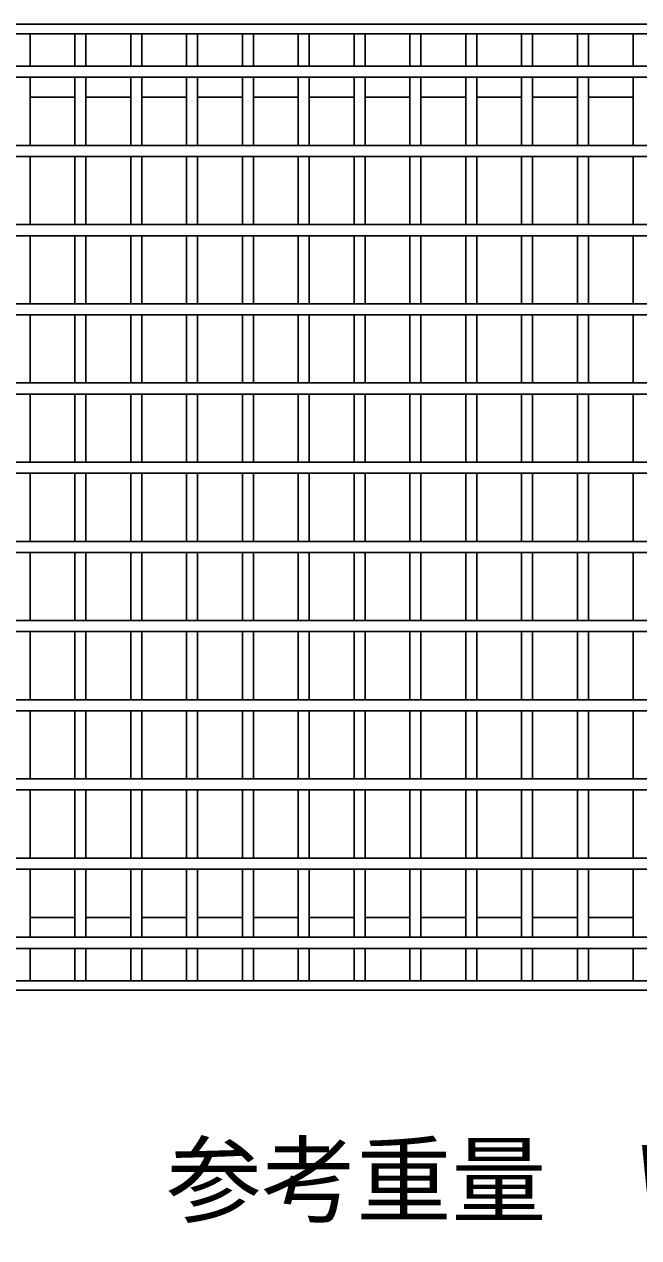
# Model space of a CAD drawing. Units: millimetres, scale not verified. Extents: x -25200 to 25200, y -8910 to 8910.
# Drawn here: x -19229 to -18840, y -4767 to -4001 of the extents above; entities that cross this region are included whole.
import ezdxf
from ezdxf.enums import TextEntityAlignment as Align

# ---------------------------------------------------------------- set-up
doc = ezdxf.new("R2010")
doc.units = ezdxf.units.MM
doc.header["$LTSCALE"] = 30
doc.layers.add('0-0_DIM', color=7, linetype='Continuous', lineweight=25)
doc.layers.add('0-2_HATCH', color=6, linetype='Continuous', lineweight=25)
doc.styles.add('ＭＳ ゴシック', font='')
doc.styles.get('ＭＳ ゴシック').set_extended_font_data('MS Gothic')

msp = doc.modelspace()

# ---------------------------------------------------------------- linework, layer by layer
at = {"layer": '0-2_HATCH'}
for p, q in [((-18448.8, -4001.05), (-19443.8, -4001.05)), ((-18448.8, -4007.05), (-19443.8, -4007.05)), ((-19225.08, -4007.05), (-19225.08, -4027.55)), ((-19196.8, -4007.05), (-19196.8, -4027.55)), ((-19189.8, -4007.05), (-19189.8, -4027.55)), ((-19161.51, -4007.05), (-19161.51, -4027.55)), ((-19154.51, -4007.05), (-19154.51, -4027.55)), ((-19126.22, -4007.05), (-19126.22, -4027.55)), ((-19119.22, -4007.05), (-19119.22, -4027.55)), ((-19090.94, -4007.05), (-19090.94, -4027.55)), ((-19083.94, -4007.05), (-19083.94, -4027.55)), ((-19055.65, -4007.05), (-19055.65, -4027.55)), ((-19048.65, -4007.05), (-19048.65, -4027.55)), ((-19020.37, -4007.05), (-19020.37, -4027.55)), ((-19013.37, -4007.05), (-19013.37, -4027.55)), ((-18985.08, -4007.05), (-18985.08, -4027.55)), ((-18978.08, -4007.05), (-18978.08, -4027.55)), ((-18949.8, -4007.05), (-18949.8, -4027.55)), ((-18942.8, -4007.05), (-18942.8, -4027.55)), ((-18914.51, -4007.05), (-18914.51, -4027.55)), ((-18907.51, -4007.05), (-18907.51, -4027.55)), ((-18879.22, -4007.05), (-18879.22, -4027.55)), ((-18872.22, -4007.05), (-18872.22, -4027.55)), ((-18843.94, -4007.05), (-18843.94, -4027.55)), ((-18448.8, -4027.55), (-19443.8, -4027.55)), ((-19443.8, -4034.55), (-18448.8, -4034.55)), ((-19225.08, -4077.55), (-19225.08, -4034.55)), ((-19196.8, -4077.55), (-19196.8, -4034.55)), ((-19189.8, -4077.55), (-19189.8, -4034.55)), ((-19161.51, -4077.55), (-19161.51, -4034.55)), ((-19154.51, -4077.55), (-19154.51, -4034.55)), ((-19126.22, -4077.55), (-19126.22, -4034.55)), ((-19119.22, -4077.55), (-19119.22, -4034.55)), ((-19090.94, -4077.55), (-19090.94, -4034.55)), ((-19083.94, -4077.55), (-19083.94, -4034.55)), ((-19055.65, -4077.55), (-19055.65, -4034.55)), ((-19048.65, -4077.55), (-19048.65, -4034.55)), ((-19020.37, -4077.55), (-19020.37, -4034.55)), ((-19013.37, -4077.55), (-19013.37, -4034.55)), ((-18985.08, -4077.55), (-18985.08, -4034.55)), ((-18978.08, -4077.55), (-18978.08, -4034.55)), ((-18949.8, -4077.55), (-18949.8, -4034.55)), ((-18942.8, -4077.55), (-18942.8, -4034.55)), ((-18914.51, -4077.55), (-18914.51, -4034.55)), ((-18907.51, -4077.55), (-18907.51, -4034.55)), ((-18879.22, -4077.55), (-18879.22, -4034.55)), ((-18872.22, -4077.55), (-18872.22, -4034.55)), ((-18843.94, -4077.55), (-18843.94, -4034.55)), ((-19196.8, -4047.05), (-19225.08, -4047.05)), ((-19161.51, -4047.05), (-19189.8, -4047.05)), ((-19126.22, -4047.05), (-19154.51, -4047.05)), ((-19090.94, -4047.05), (-19119.22, -4047.05)), ((-19055.65, -4047.05), (-19083.94, -4047.05)), ((-19020.37, -4047.05), (-19048.65, -4047.05)), ((-18985.08, -4047.05), (-19013.37, -4047.05)), ((-18949.8, -4047.05), (-18978.08, -4047.05)), ((-18914.51, -4047.05), (-18942.8, -4047.05)), ((-18879.22, -4047.05), (-18907.51, -4047.05)), ((-18843.94, -4047.05), (-18872.22, -4047.05)), ((-18448.8, -4077.55), (-19443.8, -4077.55)), ((-19443.8, -4084.55), (-18448.8, -4084.55)), ((-19225.08, -4127.55), (-19225.08, -4084.55)), ((-19196.8, -4127.55), (-19196.8, -4084.55)), ((-19189.8, -4127.55), (-19189.8, -4084.55)), ((-19161.51, -4127.55), (-19161.51, -4084.55)), ((-19154.51, -4127.55), (-19154.51, -4084.55)), ((-19126.22, -4127.55), (-19126.22, -4084.55)), ((-19119.22, -4127.55), (-19119.22, -4084.55)), ((-19090.94, -4127.55), (-19090.94, -4084.55)), ((-19083.94, -4127.55), (-19083.94, -4084.55)), ((-19055.65, -4127.55), (-19055.65, -4084.55)), ((-19048.65, -4127.55), (-19048.65, -4084.55)), ((-19020.37, -4127.55), (-19020.37, -4084.55)), ((-19013.37, -4127.55), (-19013.37, -4084.55)), ((-18985.08, -4127.55), (-18985.08, -4084.55)), ((-18978.08, -4127.55), (-18978.08, -4084.55)), ((-18949.8, -4127.55), (-18949.8, -4084.55)), ((-18942.8, -4127.55), (-18942.8, -4084.55)), ((-18914.51, -4127.55), (-18914.51, -4084.55)), ((-18907.51, -4127.55), (-18907.51, -4084.55)), ((-18879.22, -4127.55), (-18879.22, -4084.55)), ((-18872.22, -4127.55), (-18872.22, -4084.55)), ((-18843.94, -4127.55), (-18843.94, -4084.55)), ((-18448.8, -4127.55), (-19443.8, -4127.55)), ((-19443.8, -4134.55), (-18448.8, -4134.55)), ((-19225.08, -4177.55), (-19225.08, -4134.55)), ((-19196.8, -4177.55), (-19196.8, -4134.55)), ((-19189.8, -4177.55), (-19189.8, -4134.55)), ((-19161.51, -4177.55), (-19161.51, -4134.55)), ((-19154.51, -4177.55), (-19154.51, -4134.55)), ((-19126.22, -4177.55), (-19126.22, -4134.55)), ((-19119.22, -4177.55), (-19119.22, -4134.55)), ((-19090.94, -4177.55), (-19090.94, -4134.55)), ((-19083.94, -4177.55), (-19083.94, -4134.55)), ((-19055.65, -4177.55), (-19055.65, -4134.55)), ((-19048.65, -4177.55), (-19048.65, -4134.55)), ((-19020.37, -4177.55), (-19020.37, -4134.55)), ((-19013.37, -4177.55), (-19013.37, -4134.55)), ((-18985.08, -4177.55), (-18985.08, -4134.55)), ((-18978.08, -4177.55), (-18978.08, -4134.55)), ((-18949.8, -4177.55), (-18949.8, -4134.55)), ((-18942.8, -4177.55), (-18942.8, -4134.55)), ((-18914.51, -4177.55), (-18914.51, -4134.55)), ((-18907.51, -4177.55), (-18907.51, -4134.55)), ((-18879.22, -4177.55), (-18879.22, -4134.55)), ((-18872.22, -4177.55), (-18872.22, -4134.55)), ((-18843.94, -4177.55), (-18843.94, -4134.55)), ((-18448.8, -4177.55), (-19443.8, -4177.55)), ((-19443.8, -4184.55), (-18448.8, -4184.55)), ((-19225.08, -4227.55), (-19225.08, -4184.55)), ((-19196.8, -4227.55), (-19196.8, -4184.55)), ((-19189.8, -4227.55), (-19189.8, -4184.55)), ((-19161.51, -4227.55), (-19161.51, -4184.55)), ((-19154.51, -4227.55), (-19154.51, -4184.55)), ((-19126.22, -4227.55), (-19126.22, -4184.55)), ((-19119.22, -4227.55), (-19119.22, -4184.55)), ((-19090.94, -4227.55), (-19090.94, -4184.55)), ((-19083.94, -4227.55), (-19083.94, -4184.55)), ((-19055.65, -4227.55), (-19055.65, -4184.55)), ((-19048.65, -4227.55), (-19048.65, -4184.55)), ((-19020.37, -4227.55), (-19020.37, -4184.55)), ((-19013.37, -4227.55), (-19013.37, -4184.55)), ((-18985.08, -4227.55), (-18985.08, -4184.55)), ((-18978.08, -4227.55), (-18978.08, -4184.55)), ((-18949.8, -4227.55), (-18949.8, -4184.55)), ((-18942.8, -4227.55), (-18942.8, -4184.55)), ((-18914.51, -4227.55), (-18914.51, -4184.55)), ((-18907.51, -4227.55), (-18907.51, -4184.55)), ((-18879.22, -4227.55), (-18879.22, -4184.55)), ((-18872.22, -4227.55), (-18872.22, -4184.55)), ((-18843.94, -4227.55), (-18843.94, -4184.55)), ((-18448.8, -4227.55), (-19443.8, -4227.55)), ((-19443.8, -4234.55), (-18448.8, -4234.55)), ((-19225.08, -4277.55), (-19225.08, -4234.55)), ((-19196.8, -4277.55), (-19196.8, -4234.55)), ((-19189.8, -4277.55), (-19189.8, -4234.55)), ((-19161.51, -4277.55), (-19161.51, -4234.55)), ((-19154.51, -4277.55), (-19154.51, -4234.55)), ((-19126.22, -4277.55), (-19126.22, -4234.55)), ((-19119.22, -4277.55), (-19119.22, -4234.55)), ((-19090.94, -4277.55), (-19090.94, -4234.55)), ((-19083.94, -4277.55), (-19083.94, -4234.55)), ((-19055.65, -4277.55), (-19055.65, -4234.55)), ((-19048.65, -4277.55), (-19048.65, -4234.55)), ((-19020.37, -4277.55), (-19020.37, -4234.55)), ((-19013.37, -4277.55), (-19013.37, -4234.55)), ((-18985.08, -4277.55), (-18985.08, -4234.55)), ((-18978.08, -4277.55), (-18978.08, -4234.55)), ((-18949.8, -4277.55), (-18949.8, -4234.55)), ((-18942.8, -4277.55), (-18942.8, -4234.55)), ((-18914.51, -4277.55), (-18914.51, -4234.55)), ((-18907.51, -4277.55), (-18907.51, -4234.55)), ((-18879.22, -4277.55), (-18879.22, -4234.55)), ((-18872.22, -4277.55), (-18872.22, -4234.55)), ((-18843.94, -4277.55), (-18843.94, -4234.55)), ((-18448.8, -4277.55), (-19443.8, -4277.55)), ((-19443.8, -4284.55), (-18448.8, -4284.55)), ((-19225.08, -4327.55), (-19225.08, -4284.55)), ((-19196.8, -4327.55), (-19196.8, -4284.55)), ((-19189.8, -4327.55), (-19189.8, -4284.55)), ((-19161.51, -4327.55), (-19161.51, -4284.55)), ((-19154.51, -4327.55), (-19154.51, -4284.55)), ((-19126.22, -4327.55), (-19126.22, -4284.55)), ((-19119.22, -4327.55), (-19119.22, -4284.55)), ((-19090.94, -4327.55), (-19090.94, -4284.55)), ((-19083.94, -4327.55), (-19083.94, -4284.55)), ((-19055.65, -4327.55), (-19055.65, -4284.55)), ((-19048.65, -4327.55), (-19048.65, -4284.55)), ((-19020.37, -4327.55), (-19020.37, -4284.55)), ((-19013.37, -4327.55), (-19013.37, -4284.55)), ((-18985.08, -4327.55), (-18985.08, -4284.55)), ((-18978.08, -4327.55), (-18978.08, -4284.55)), ((-18949.8, -4327.55), (-18949.8, -4284.55)), ((-18942.8, -4327.55), (-18942.8, -4284.55)), ((-18914.51, -4327.55), (-18914.51, -4284.55)), ((-18907.51, -4327.55), (-18907.51, -4284.55)), ((-18879.22, -4327.55), (-18879.22, -4284.55)), ((-18872.22, -4327.55), (-18872.22, -4284.55)), ((-18843.94, -4327.55), (-18843.94, -4284.55)), ((-18448.8, -4327.55), (-19443.8, -4327.55)), ((-19443.8, -4334.55), (-18448.8, -4334.55)), ((-19225.08, -4377.55), (-19225.08, -4334.55)), ((-19196.8, -4377.55), (-19196.8, -4334.55)), ((-19189.8, -4377.55), (-19189.8, -4334.55)), ((-19161.51, -4377.55), (-19161.51, -4334.55)), ((-19154.51, -4377.55), (-19154.51, -4334.55)), ((-19126.22, -4377.55), (-19126.22, -4334.55)), ((-19119.22, -4377.55), (-19119.22, -4334.55)), ((-19090.94, -4377.55), (-19090.94, -4334.55)), ((-19083.94, -4377.55), (-19083.94, -4334.55)), ((-19055.65, -4377.55), (-19055.65, -4334.55)), ((-19048.65, -4377.55), (-19048.65, -4334.55)), ((-19020.37, -4377.55), (-19020.37, -4334.55)), ((-19013.37, -4377.55), (-19013.37, -4334.55)), ((-18985.08, -4377.55), (-18985.08, -4334.55)), ((-18978.08, -4377.55), (-18978.08, -4334.55)), ((-18949.8, -4377.55), (-18949.8, -4334.55)), ((-18942.8, -4377.55), (-18942.8, -4334.55)), ((-18914.51, -4377.55), (-18914.51, -4334.55)), ((-18907.51, -4377.55), (-18907.51, -4334.55)), ((-18879.22, -4377.55), (-18879.22, -4334.55)), ((-18872.22, -4377.55), (-18872.22, -4334.55)), ((-18843.94, -4377.55), (-18843.94, -4334.55)), ((-18448.8, -4377.55), (-19443.8, -4377.55)), ((-19443.8, -4384.55), (-18448.8, -4384.55)), ((-19225.08, -4427.55), (-19225.08, -4384.55)), ((-19196.8, -4427.55), (-19196.8, -4384.55)), ((-19189.8, -4427.55), (-19189.8, -4384.55)), ((-19161.51, -4427.55), (-19161.51, -4384.55)), ((-19154.51, -4427.55), (-19154.51, -4384.55)), ((-19126.22, -4427.55), (-19126.22, -4384.55)), ((-19119.22, -4427.55), (-19119.22, -4384.55)), ((-19090.94, -4427.55), (-19090.94, -4384.55)), ((-19083.94, -4427.55), (-19083.94, -4384.55)), ((-19055.65, -4427.55), (-19055.65, -4384.55)), ((-19048.65, -4427.55), (-19048.65, -4384.55)), ((-19020.37, -4427.55), (-19020.37, -4384.55)), ((-19013.37, -4427.55), (-19013.37, -4384.55)), ((-18985.08, -4427.55), (-18985.08, -4384.55)), ((-18978.08, -4427.55), (-18978.08, -4384.55)), ((-18949.8, -4427.55), (-18949.8, -4384.55)), ((-18942.8, -4427.55), (-18942.8, -4384.55)), ((-18914.51, -4427.55), (-18914.51, -4384.55)), ((-18907.51, -4427.55), (-18907.51, -4384.55)), ((-18879.22, -4427.55), (-18879.22, -4384.55)), ((-18872.22, -4427.55), (-18872.22, -4384.55)), ((-18843.94, -4427.55), (-18843.94, -4384.55)), ((-18448.8, -4427.55), (-19443.8, -4427.55)), ((-19443.8, -4434.55), (-18448.8, -4434.55)), ((-19225.08, -4477.55), (-19225.08, -4434.55)), ((-19196.8, -4477.55), (-19196.8, -4434.55)), ((-19189.8, -4477.55), (-19189.8, -4434.55)), ((-19161.51, -4477.55), (-19161.51, -4434.55)), ((-19154.51, -4477.55), (-19154.51, -4434.55)), ((-19126.22, -4477.55), (-19126.22, -4434.55)), ((-19119.22, -4477.55), (-19119.22, -4434.55)), ((-19090.94, -4477.55), (-19090.94, -4434.55)), ((-19083.94, -4477.55), (-19083.94, -4434.55)), ((-19055.65, -4477.55), (-19055.65, -4434.55)), ((-19048.65, -4477.55), (-19048.65, -4434.55)), ((-19020.37, -4477.55), (-19020.37, -4434.55)), ((-19013.37, -4477.55), (-19013.37, -4434.55)), ((-18985.08, -4477.55), (-18985.08, -4434.55)), ((-18978.08, -4477.55), (-18978.08, -4434.55)), ((-18949.8, -4477.55), (-18949.8, -4434.55)), ((-18942.8, -4477.55), (-18942.8, -4434.55)), ((-18914.51, -4477.55), (-18914.51, -4434.55)), ((-18907.51, -4477.55), (-18907.51, -4434.55)), ((-18879.22, -4477.55), (-18879.22, -4434.55)), ((-18872.22, -4477.55), (-18872.22, -4434.55)), ((-18843.94, -4477.55), (-18843.94, -4434.55)), ((-18448.8, -4477.55), (-19443.8, -4477.55)), ((-19443.8, -4484.55), (-18448.8, -4484.55)), ((-19225.08, -4527.55), (-19225.08, -4484.55)), ((-19196.8, -4527.55), (-19196.8, -4484.55)), ((-19189.8, -4527.55), (-19189.8, -4484.55)), ((-19161.51, -4527.55), (-19161.51, -4484.55)), ((-19154.51, -4527.55), (-19154.51, -4484.55)), ((-19126.22, -4527.55), (-19126.22, -4484.55)), ((-19119.22, -4527.55), (-19119.22, -4484.55)), ((-19090.94, -4527.55), (-19090.94, -4484.55)), ((-19083.94, -4527.55), (-19083.94, -4484.55)), ((-19055.65, -4527.55), (-19055.65, -4484.55)), ((-19048.65, -4527.55), (-19048.65, -4484.55)), ((-19020.37, -4527.55), (-19020.37, -4484.55)), ((-19013.37, -4527.55), (-19013.37, -4484.55)), ((-18985.08, -4527.55), (-18985.08, -4484.55)), ((-18978.08, -4527.55), (-18978.08, -4484.55)), ((-18949.8, -4527.55), (-18949.8, -4484.55)), ((-18942.8, -4527.55), (-18942.8, -4484.55)), ((-18914.51, -4527.55), (-18914.51, -4484.55)), ((-18907.51, -4527.55), (-18907.51, -4484.55)), ((-18879.22, -4527.55), (-18879.22, -4484.55)), ((-18872.22, -4527.55), (-18872.22, -4484.55)), ((-18843.94, -4527.55), (-18843.94, -4484.55)), ((-18448.8, -4527.55), (-19443.8, -4527.55)), ((-19443.8, -4534.55), (-18448.8, -4534.55)), ((-19225.08, -4577.55), (-19225.08, -4534.55)), ((-19196.8, -4577.55), (-19196.8, -4534.55)), ((-19189.8, -4577.55), (-19189.8, -4534.55)), ((-19161.51, -4577.55), (-19161.51, -4534.55)), ((-19154.51, -4577.55), (-19154.51, -4534.55)), ((-19126.22, -4577.55), (-19126.22, -4534.55)), ((-19119.22, -4577.55), (-19119.22, -4534.55)), ((-19090.94, -4577.55), (-19090.94, -4534.55)), ((-19083.94, -4577.55), (-19083.94, -4534.55)), ((-19055.65, -4577.55), (-19055.65, -4534.55)), ((-19048.65, -4577.55), (-19048.65, -4534.55)), ((-19020.37, -4577.55), (-19020.37, -4534.55)), ((-19013.37, -4577.55), (-19013.37, -4534.55)), ((-18985.08, -4577.55), (-18985.08, -4534.55)), ((-18978.08, -4577.55), (-18978.08, -4534.55)), ((-18949.8, -4577.55), (-18949.8, -4534.55)), ((-18942.8, -4577.55), (-18942.8, -4534.55)), ((-18914.51, -4577.55), (-18914.51, -4534.55)), ((-18907.51, -4577.55), (-18907.51, -4534.55)), ((-18879.22, -4577.55), (-18879.22, -4534.55)), ((-18872.22, -4577.55), (-18872.22, -4534.55)), ((-18843.94, -4577.55), (-18843.94, -4534.55)), ((-19196.8, -4565.05), (-19225.08, -4565.05)), ((-19161.51, -4565.05), (-19189.8, -4565.05)), ((-19126.22, -4565.05), (-19154.51, -4565.05)), ((-19090.94, -4565.05), (-19119.22, -4565.05)), ((-19055.65, -4565.05), (-19083.94, -4565.05)), ((-19020.37, -4565.05), (-19048.65, -4565.05)), ((-18985.08, -4565.05), (-19013.37, -4565.05)), ((-18949.8, -4565.05), (-18978.08, -4565.05)), ((-18914.51, -4565.05), (-18942.8, -4565.05)), ((-18879.22, -4565.05), (-18907.51, -4565.05)), ((-18843.94, -4565.05), (-18872.22, -4565.05)), ((-18448.8, -4577.55), (-19443.8, -4577.55)), ((-19443.8, -4584.55), (-18448.8, -4584.55)), ((-19225.08, -4605.05), (-19225.08, -4584.55)), ((-19196.8, -4605.05), (-19196.8, -4584.55)), ((-19189.8, -4605.05), (-19189.8, -4584.55)), ((-19161.51, -4605.05), (-19161.51, -4584.55)), ((-19154.51, -4605.05), (-19154.51, -4584.55)), ((-19126.22, -4605.05), (-19126.22, -4584.55)), ((-19119.22, -4605.05), (-19119.22, -4584.55)), ((-19090.94, -4605.05), (-19090.94, -4584.55)), ((-19083.94, -4605.05), (-19083.94, -4584.55)), ((-19055.65, -4605.05), (-19055.65, -4584.55)), ((-19048.65, -4605.05), (-19048.65, -4584.55)), ((-19020.37, -4605.05), (-19020.37, -4584.55)), ((-19013.37, -4605.05), (-19013.37, -4584.55)), ((-18985.08, -4605.05), (-18985.08, -4584.55)), ((-18978.08, -4605.05), (-18978.08, -4584.55)), ((-18949.8, -4605.05), (-18949.8, -4584.55)), ((-18942.8, -4605.05), (-18942.8, -4584.55)), ((-18914.51, -4605.05), (-18914.51, -4584.55)), ((-18907.51, -4605.05), (-18907.51, -4584.55)), ((-18879.22, -4605.05), (-18879.22, -4584.55)), ((-18872.22, -4605.05), (-18872.22, -4584.55)), ((-18843.94, -4605.05), (-18843.94, -4584.55)), ((-18448.8, -4605.05), (-19443.8, -4605.05)), ((-18448.8, -4611.05), (-19443.8, -4611.05))]:
    msp.add_line(p, q, dxfattribs=at)

# ---------------------------------------------------------------- texts
at = {"layer": '0-0_DIM', "style": 'ＭＳ ゴシック'}
msp.add_text('参考重量\u3000W=76.1kg', height=43.99, dxfattribs=at).set_placement((-19138.81, -4765.98), align=Align.BOTTOM_LEFT)

doc.saveas('drawing.dxf')
